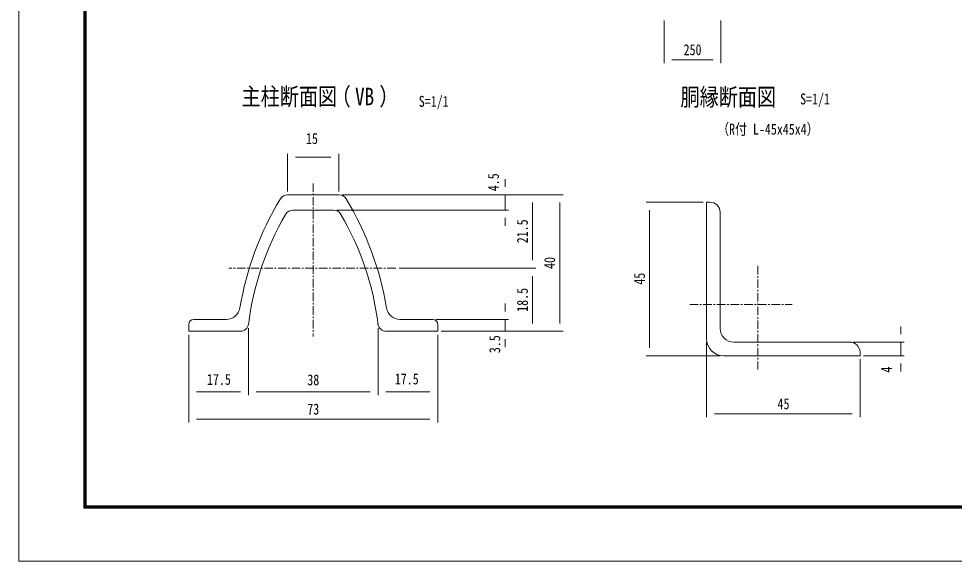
# Model space of a CAD drawing. Units: millimetres, scale not verified. Extents: x -4455 to 4455, y -3150 to 3150.
# Drawn here: x -4455 to -343, y -3150 to -765 of the extents above; entities that cross this region are included whole.
import ezdxf
from ezdxf.enums import TextEntityAlignment as Align

# ---------------------------------------------------------------- set-up
doc = ezdxf.new("R2010")
doc.units = ezdxf.units.MM
doc.header["$LTSCALE"] = 30
doc.linetypes.add('USER1', pattern=[2, 1.25, -0.25, 0.25, -0.25])
doc.linetypes.add('USER4', pattern=[1.125, 0.75, -0.125, 0.125, -0.125])
for name, color, linetype, lineweight in [('0-3_D-STR-DIM', 4, 'Continuous', 13), ('0-4_D-BMK', 2, 'USER4', 13), ('1-0_9断面', 7, 'Continuous', 9), ('1-1_D-TTL', 7, 'Continuous', 9)]:
    doc.layers.add(name, color=color, linetype=linetype, lineweight=lineweight)
doc.layers.add('0-8_D-TTL-TXT', color=7, linetype='Continuous')
doc.styles.add('ＭＳ ゴシック', font='')
doc.styles.get('ＭＳ ゴシック').set_extended_font_data('MS Gothic')

msp = doc.modelspace()

# ---------------------------------------------------------------- linework, layer by layer
at = {"layer": '0-3_D-STR-DIM', "color": 1, "lineweight": 18}
for p, q in [((-1618.09, -772.94), (-1618.09, -961.06)), ((-1368.09, -772.94), (-1368.09, -961.06)), ((-1583.59, -946.06), (-1402.59, -946.06)), ((-2316.73, -1504.82), (-2316.73, -1470.32)), ((-3032.68, -1539.32), (-2181.73, -1539.32)), ((-3032.68, -1539.32), (-2061.73, -1539.32)), ((-3032.68, -1539.32), (-2301.73, -1539.32)), ((-2316.73, -1606.82), (-2316.73, -1539.32)), ((-2196.73, -1573.82), (-2196.73, -1827.32)), ((-2076.73, -1573.82), (-2076.73, -2104.82)), ((-1446.69, -1571.69), (-1697.02, -1571.69)), ((-3056.17, -1606.82), (-2301.73, -1606.82)), ((-2316.73, -1641.32), (-2316.73, -1675.82)), ((-1682.02, -2212.19), (-1682.02, -1606.19)), ((-2782.43, -1861.82), (-2181.73, -1861.82)), ((-2782.43, -1861.82), (-2181.73, -1861.82)), ((-2196.73, -1896.32), (-2196.73, -2104.82)), ((-2316.73, -2052.32), (-2316.73, -2017.82)), ((-2620.15, -2086.82), (-2301.73, -2086.82)), ((-2316.73, -2139.32), (-2316.73, -2086.82)), ((-3445.15, -2125.07), (-3445.15, -2420.41)), ((-3445.15, -2127.61), (-3445.15, -2420.41)), ((-2875.15, -2125.92), (-2875.15, -2420.41)), ((-2875.15, -2126.75), (-2875.15, -2420.41)), ((-577.27, -2152.19), (-577.27, -2117.69)), ((-3707.65, -2154.32), (-3707.65, -2540.41)), ((-3707.65, -2154.32), (-3707.65, -2420.41)), ((-2612.65, -2154.32), (-2612.65, -2420.41)), ((-2612.65, -2154.32), (-2612.65, -2540.41)), ((-2597.65, -2139.32), (-2061.73, -2139.32)), ((-2597.65, -2139.32), (-2181.73, -2139.32)), ((-2597.65, -2139.32), (-2301.73, -2139.32)), ((-2316.73, -2173.82), (-2316.73, -2208.32)), ((-1431.69, -2186.69), (-1431.69, -2517.14)), ((-786.69, -2186.69), (-562.27, -2186.69)), ((-577.27, -2246.69), (-577.27, -2186.69)), ((-1371.69, -2246.69), (-1697.02, -2246.69)), ((-741.69, -2246.69), (-562.27, -2246.69)), ((-756.69, -2261.69), (-756.69, -2517.14)), ((-577.27, -2281.19), (-577.27, -2315.69)), ((-3479.65, -2405.41), (-3673.15, -2405.41)), ((-3410.65, -2405.41), (-2909.65, -2405.41)), ((-2840.65, -2405.41), (-2647.15, -2405.41)), ((-1397.19, -2502.14), (-791.19, -2502.14)), ((-3673.15, -2525.41), (-2647.15, -2525.41))]:
    msp.add_line(p, q, dxfattribs=at)
at = {"layer": '0-4_D-BMK', "linetype": 'USER1'}
for p, q in [((-3160.15, -1489.19), (-3160.15, -2162.63)), ((-2797.43, -1861.82), (-3531.05, -1861.82)), ((-1206.69, -1851.46), (-1206.69, -2307.02)), ((-1505.63, -2021.69), (-1054.53, -2021.69))]:
    msp.add_line(p, q, dxfattribs=at)
at = {"layer": '1-0_9断面', "color": 1, "lineweight": 18}
for p, q in [((-3272.63, -1524.32), (-3272.63, -1359.33)), ((-3238.13, -1374.33), (-3082.15, -1374.33)), ((-3047.65, -1524.32), (-3047.65, -1359.33))]:
    msp.add_line(p, q, dxfattribs=at)
at = {"layer": '1-0_9断面'}
for p, q in [((-3160.15, -1539.32), (-3272.63, -1539.32)), ((-3160.15, -1539.32), (-3047.68, -1539.32)), ((-1431.69, -1571.69), (-1431.69, -2171.69)), ((-1431.69, -1571.69), (-1416.69, -1571.69)), ((-3160.15, -1606.82), (-3249.13, -1606.82)), ((-3160.15, -1606.82), (-3071.17, -1606.82)), ((-1371.69, -1616.69), (-1371.69, -2126.69)), ((-3541.51, -2086.82), (-3685.15, -2086.82)), ((-2778.8, -2086.82), (-2635.15, -2086.82)), ((-3707.65, -2109.32), (-3707.65, -2139.32)), ((-2612.65, -2109.32), (-2612.65, -2139.32)), ((-3481.49, -2139.32), (-3707.65, -2139.32)), ((-2838.82, -2139.32), (-2612.65, -2139.32)), ((-1311.69, -2186.69), (-801.69, -2186.69))]:
    msp.add_line(p, q, dxfattribs=at)
msp.add_lwpolyline([(-1356.69, -2246.69), (-756.69, -2246.69), (-756.69, -2231.69)], dxfattribs=at)
for centre, radius, start, end in [((-2143.37, -2260.32), 1357.5, 148.81495, 170.5186), ((-3272.63, -1576.82), 37.5, 90, 148.81495), ((-3047.68, -1576.82), 37.5, 31.18505, 90), ((-4176.93, -2260.32), 1357.5, 9.4814, 31.18505), ((-1416.69, -1616.69), 45, 0, 90), ((-2194.24, -2262.14), 1260, 149.65378, 173.11487), ((-3249.13, -1644.32), 37.5, 90, 149.98767), ((-3071.17, -1644.32), 37.5, 30.01233, 90), ((-4126.07, -2262.14), 1260, 6.88513, 30.34622), ((-3541.51, -2026.82), 60, 270, 350.5186), ((-2778.8, -2026.82), 60, 189.4814, 270), ((-3685.15, -2109.32), 22.5, 90, 180), ((-2635.15, -2109.32), 22.5, 0, 90), ((-3481.49, -2101.82), 37.5, 270, 352.36249), ((-2838.82, -2101.82), 37.5, 187.63751, 270), ((-1311.69, -2126.69), 60, 180, 270), ((-1356.69, -2171.69), 75, 180, 270), ((-801.69, -2231.69), 45, 0, 90)]:
    msp.add_arc(centre, radius, start, end, dxfattribs=at)
at = {"layer": '1-1_D-TTL', "color": 2, "lineweight": 18}
msp.add_lwpolyline([(-4454.69, 3150.29), (4455.01, 3150.29), (4455.01, -3150.14), (-4454.69, -3150.14)], close=True, dxfattribs=at)
at = {"layer": '1-1_D-TTL'}
for points in [[(-4168.31, 2916.94), (4168.62, 2916.94), (4168.62, -2916.79), (-4168.31, -2916.79)], [(-4165.65, 2914.29), (4165.97, 2914.29), (4165.97, -2914.14), (-4165.65, -2914.14)], [(-4163, 2911.64), (4163.32, 2911.64), (4163.32, -2911.49), (-4163, -2911.49)], [(-4160.35, 2908.98), (4160.67, 2908.98), (4160.67, -2908.84), (-4160.35, -2908.84)], [(-4157.7, 2906.33), (4158.02, 2906.33), (4158.02, -2906.18), (-4157.7, -2906.18)]]:
    msp.add_lwpolyline(points, close=True, dxfattribs=at)

# ---------------------------------------------------------------- texts
at = {"layer": '0-3_D-STR-DIM', "color": 3, "style": 'ＭＳ ゴシック', "width": 0.8}
for s, p in [('250', (-1532.29, -940.32)), ('17.5', (-3627.2, -2389.21)), ('38', (-3186.17, -2391.24)), ('17.5', (-2801.57, -2387.18)), ('73', (-3186.23, -2519.66)), ('45', (-1119.47, -2496.39))]:
    msp.add_text(s, height=48.17, dxfattribs=at).set_placement(p, align=Align.BOTTOM_LEFT)
for s, p in [('4.5', (-2329.81, -1523.66)), ('21.5', (-2202.47, -1752.25)), ('40', (-2082.47, -1865.12)), ('45', (-1687.77, -1934.47)), ('18.5', (-2202.47, -2053.57)), ('3.5', (-2323.73, -2235.28)), ('4', (-601.35, -2320.98))]:
    msp.add_text(s, height=48.17, rotation=90, dxfattribs=at).set_placement(p, align=Align.BOTTOM_LEFT)
at = {"layer": '0-8_D-TTL-TXT', "style": 'ＭＳ ゴシック', "width": 0.8}
for s, p in [('主柱断面図', (-3475.34, -1169.01)), ('（   ）', (-3079.19, -1169.01)), ('VB', (-2976.31, -1169.01)), ('胴縁断面図', (-1546.03, -1171.05))]:
    msp.add_text(s, height=76.98, dxfattribs=at).set_placement(p, align=Align.BOTTOM_LEFT)
at = {"layer": '0-8_D-TTL-TXT', "color": 3, "style": 'ＭＳ ゴシック', "width": 0.8}
for s, p in [('S=1/1', (-2696.19, -1167.14)), ('S=1/1', (-1020.02, -1156.58)), ('（R付 L-45x45x4）', (-1384.99, -1289.46))]:
    msp.add_text(s, height=48.17, dxfattribs=at).set_placement(p, align=Align.BOTTOM_LEFT)
at = {"layer": '1-0_9断面', "color": 3, "style": 'ＭＳ ゴシック', "width": 0.8}
msp.add_text('15', height=48.17, dxfattribs=at).set_placement((-3191.91, -1330.57), align=Align.BOTTOM_LEFT)

doc.saveas('drawing.dxf')
